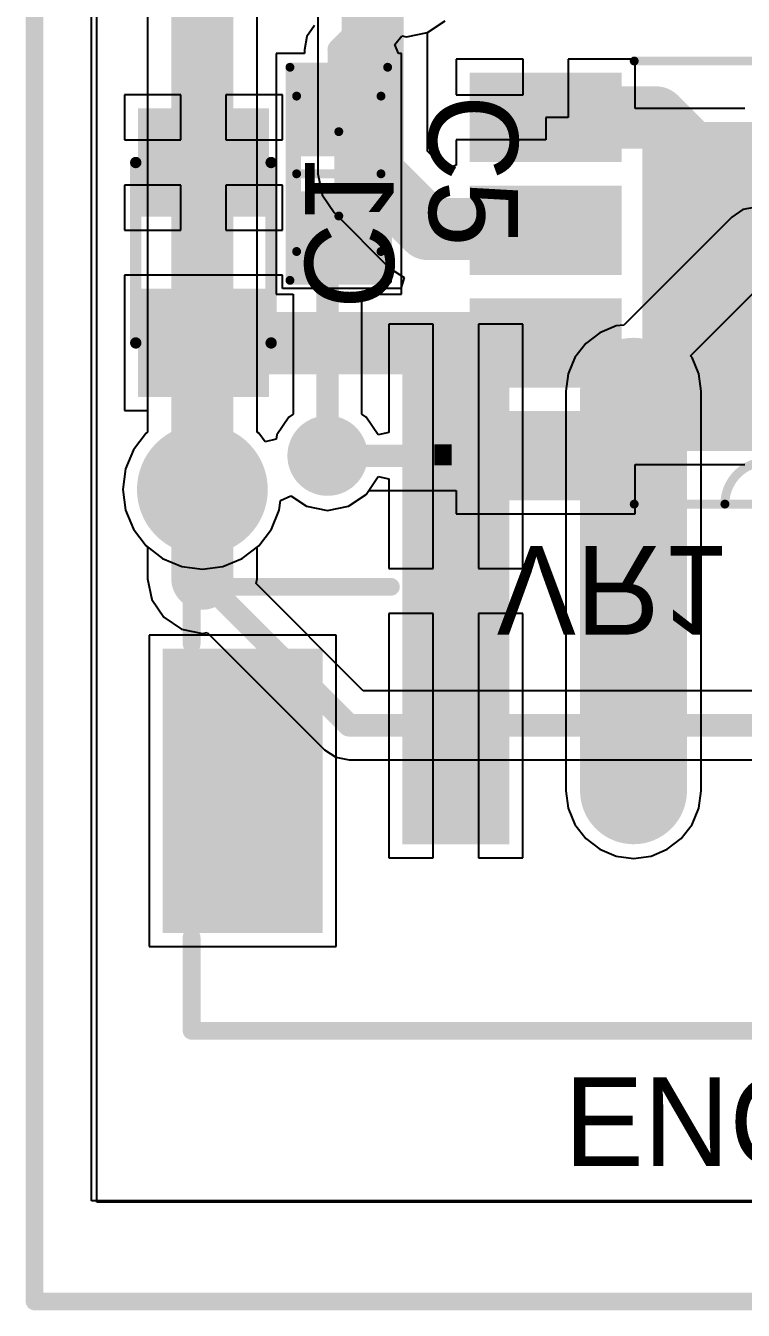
# Model space of a CAD drawing. Header units: millimetres. Extents: x 119.5 to 187.2, y 82 to 144.9.
# Drawn here: x 122.59 to 130.66, y 82.07 to 96.54 of the extents above; entities that cross this region are included whole.
import ezdxf

# ---------------------------------------------------------------- set-up
doc = ezdxf.new("R2010")
doc.units = ezdxf.units.MM
for name, color, linetype in [('BottomLayer', 5, 'Continuous'), ('BottomOverlay', 54, 'Continuous'), ('BottomPaste', 16, 'Continuous'), ('BottomSolder', 6, 'Continuous'), ('Mechanical1', 6, 'Continuous'), ('Mechanical13', 56, 'Continuous'), ('Mechanical15', 56, 'Continuous'), ('MultiLayer', 9, 'Continuous'), ('TopLayer', 1, 'Continuous'), ('TopOverlay', 2, 'Continuous'), ('TopPaste', 8, 'Continuous'), ('TopSolder', 216, 'Continuous'), ('ViaHoleLayer', 16, 'Continuous')]:
    doc.layers.add(name, color=color, linetype=linetype)

msp = doc.modelspace()

# ---------------------------------------------------------------- linework, layer by layer
at = {"layer": 'BottomLayer'}
for p, q in [((123.386, 83.287), (123.386, 120.891)), ((125.876, 97.028), (125.876, 94.869)), ((127.109, 96.459), (127.308, 96.593)), ((127.108, 95.124), (127.108, 96.459)), ((127.108, 96.459), (127.109, 96.459)), ((128.186, 96.159), (127.433, 96.159)), ((127.433, 96.159), (127.433, 95.758)), ((128.186, 95.758), (128.186, 96.159)), ((129.446, 96.159), (128.694, 96.159)), ((128.694, 96.159), (128.694, 95.504)), ((129.446, 95.604), (129.446, 96.159)), ((124.333, 95.758), (123.698, 95.758)), ((123.698, 95.758), (123.698, 95.25)), ((124.333, 95.25), (124.333, 95.758)), ((125.476, 95.758), (124.841, 95.758)), ((124.841, 95.758), (124.841, 95.25)), ((125.476, 95.25), (125.476, 95.758)), ((127.433, 95.758), (128.186, 95.758)), ((128.694, 95.504), (128.44, 95.504)), ((128.44, 95.504), (128.44, 95.25)), ((130.683, 95.604), (129.446, 95.604)), ((123.698, 95.25), (124.333, 95.25)), ((124.841, 95.25), (125.476, 95.25)), ((128.44, 95.25), (127.433, 95.25)), ((127.433, 95.25), (127.433, 94.965)), ((127.316, 94.916), (127.108, 95.124)), ((127.433, 94.965), (127.316, 94.916)), ((125.876, 94.869), (125.923, 94.633)), ((124.333, 94.742), (123.698, 94.742)), ((123.698, 94.742), (123.698, 94.234)), ((124.333, 94.234), (124.333, 94.742)), ((125.476, 94.742), (124.841, 94.742)), ((124.841, 94.742), (124.841, 94.234)), ((125.476, 94.234), (125.476, 94.742)), ((125.923, 94.633), (126.057, 94.434)), ((126.057, 94.434), (126.679, 93.811)), ((123.698, 94.234), (124.333, 94.234)), ((124.841, 94.234), (125.476, 94.234)), ((126.679, 93.811), (126.679, 93.811)), ((126.679, 93.811), (126.679, 93.811)), ((126.679, 93.811), (126.679, 93.811)), ((126.679, 93.811), (126.679, 93.811)), ((126.679, 93.811), (126.679, 93.811)), ((126.679, 93.811), (126.679, 93.811)), ((126.679, 93.811), (126.679, 93.811)), ((126.679, 93.811), (126.679, 93.811)), ((126.679, 93.811), (126.679, 93.811)), ((126.679, 93.811), (126.679, 93.811)), ((126.679, 93.811), (126.679, 93.811)), ((126.679, 93.811), (126.846, 93.7)), ((125.476, 93.726), (123.698, 93.726)), ((123.698, 93.726), (123.698, 92.202)), ((125.476, 93.578), (125.476, 93.726)), ((126.846, 93.7), (126.809, 93.578)), ((126.809, 93.578), (125.476, 93.578)), ((123.698, 92.202), (123.959, 92.202)), ((123.959, 92.202), (123.959, 91.961)), ((123.941, 91.947), (123.798, 91.761)), ((123.959, 91.961), (123.941, 91.947)), ((123.798, 91.761), (123.709, 91.545)), ((129.446, 91.039), (129.446, 91.594)), ((129.446, 91.594), (130.683, 91.594)), ((123.709, 91.545), (123.678, 91.313)), ((123.678, 91.313), (123.709, 91.081)), ((126.419, 91.259), (126.45, 91.304)), ((126.45, 91.304), (127.433, 91.304)), ((127.433, 91.304), (127.433, 91.039)), ((125.441, 91.081), (125.456, 91.191)), ((125.456, 91.191), (125.571, 91.243)), ((125.571, 91.243), (125.748, 91.125)), ((126.22, 91.125), (126.419, 91.259)), ((123.709, 91.081), (123.798, 90.865)), ((125.352, 90.865), (125.441, 91.081)), ((125.748, 91.125), (125.984, 91.078)), ((125.984, 91.078), (126.22, 91.125)), ((127.433, 91.039), (129.446, 91.039)), ((123.798, 90.865), (123.941, 90.679)), ((125.209, 90.679), (125.352, 90.865)), ((123.941, 90.679), (123.959, 90.665)), ((123.959, 90.665), (123.959, 90.309)), ((125.191, 90.665), (125.209, 90.679)), ((125.191, 90.309), (125.191, 90.665)), ((123.959, 90.309), (124.006, 90.073)), ((125.18, 90.254), (125.191, 90.309)), ((126.387, 89.046), (125.18, 90.254)), ((124.006, 90.073), (124.14, 89.874)), ((124.14, 89.874), (124.339, 89.74)), ((124.339, 89.74), (124.575, 89.693)), ((124.575, 89.693), (124.63, 89.704)), ((124.63, 89.704), (125.951, 88.383)), ((134.297, 89.046), (126.387, 89.046)), ((125.951, 88.383), (125.951, 88.383)), ((125.951, 88.383), (125.951, 88.383)), ((125.951, 88.383), (125.951, 88.383)), ((125.951, 88.383), (125.951, 88.383)), ((125.951, 88.383), (126.077, 88.299)), ((126.077, 88.299), (126.226, 88.27)), ((126.226, 88.27), (134.297, 88.27)), ((144.016, 83.287), (123.386, 83.287))]:
    msp.add_line(p, q, dxfattribs=at)
for points, const_width in [([(126.492, 94.869), (126.492, 97.028)], 0.7), ([(128.778, 95.504), (129.681, 95.504)], 0.7), ([(129.681, 95.504), (131.193, 93.993)], 0.7), ([(126.492, 94.869), (127.114, 94.247)], 0.7), ([(127.114, 94.247), (127.933, 94.247)], 0.7), ([(124.335, 93.089), (124.536, 92.989)], 0.254), ([(124.335, 93.089), (124.575, 92.849)], 0.254), ([(124.575, 90.309), (124.575, 92.849)], 0.7), ([(124.589, 92.962), (128.187, 92.962)], 0.7), ([(124.536, 92.989), (124.589, 92.962)], 0.254), ([(125.984, 91.692), (128.187, 91.692)], 0.254), ([(124.575, 90.309), (126.226, 88.658)], 0.254), ([(126.226, 88.658), (135.001, 88.658)], 0.254)]:
    msp.add_lwpolyline(points, dxfattribs=dict(at, const_width=const_width))
for points, const_width in [([(128.603, 95.504, 1), (128.953, 95.504, 1)], 0.35), ([(129.506, 95.504, 1), (129.856, 95.504, 1)], 0.35), ([(129.506, 95.504, 1), (129.856, 95.504, 1)], 0.35), ([(126.317, 94.869, 1), (126.667, 94.869, 1)], 0.35), ([(126.317, 94.869, 1), (126.667, 94.869, 1)], 0.35), ([(126.939, 94.247, 1), (127.289, 94.247, 1)], 0.35), ([(126.939, 94.247, 1), (127.289, 94.247, 1)], 0.35), ([(127.758, 94.247, 1), (128.108, 94.247, 1)], 0.35), ([(124.271, 93.089, 1), (124.398, 93.089, 1)], 0.127), ([(124.271, 93.089, 1), (124.398, 93.089, 1)], 0.127), ([(124.4, 92.849, 1), (124.75, 92.849, 1)], 0.35), ([(124.414, 92.962, 1), (124.764, 92.962, 1)], 0.35), ([(128.012, 92.962, 1), (128.362, 92.962, 1)], 0.35), ([(124.472, 92.989, 1), (124.599, 92.989, 1)], 0.127), ([(124.472, 92.989, 1), (124.599, 92.989, 1)], 0.127), ([(124.525, 92.962, 1), (124.652, 92.962, 1)], 0.127), ([(124.512, 92.849, 1), (124.639, 92.849, 1)], 0.127), ([(125.809, 91.694, 1), (126.159, 91.694, 1)], 0.35), ([(124.258, 91.313, 1), (124.893, 91.313, 1)], 0.635), ([(125.921, 91.692, 1), (126.047, 91.692, 1)], 0.127), ([(128.124, 91.692, 1), (128.251, 91.692, 1)], 0.127), ([(124.4, 90.309, 1), (124.75, 90.309, 1)], 0.35), ([(124.512, 90.309, 1), (124.639, 90.309, 1)], 0.127), ([(126.163, 88.658, 1), (126.29, 88.658, 1)], 0.127), ([(126.163, 88.658, 1), (126.29, 88.658, 1)], 0.127)]:
    msp.add_lwpolyline(points, format="xyb", close=True, dxfattribs=dict(at, const_width=const_width))
for points in [[(127.687, 95.103), (129.192, 95.103), (127.687, 95.905), (129.192, 95.905)], [(123.952, 95.504), (123.952, 94.488), (125.222, 95.504), (125.222, 94.488)], [(129.631, 91.848), (132.243, 91.848), (129.631, 95.35), (132.243, 95.35)], [(127.687, 93.833), (129.192, 93.833), (127.687, 94.635), (129.192, 94.635)], [(123.952, 93.472), (123.952, 92.456), (125.222, 93.472), (125.222, 92.456)], [(127.687, 92.563), (129.192, 92.563), (127.687, 93.365), (129.192, 93.365)], [(127.687, 91.293), (129.192, 91.293), (127.687, 92.095), (129.192, 92.095)]]:
    msp.add_solid(points, dxfattribs=at)
at = {"layer": 'BottomOverlay'}
for points, const_width in [([(129.437, 96.139), (132.437, 96.139)], 0.1), ([(123.825, 92.964), (123.825, 94.996)], 0.127), ([(125.349, 92.964), (125.349, 94.996)], 0.127), ([(129.437, 91.149), (132.437, 91.149)], 0.1)]:
    msp.add_lwpolyline(points, dxfattribs=dict(at, const_width=const_width))
for points, const_width in [([(129.412, 96.139, 1), (129.462, 96.139, 1)], 0.05), ([(123.793, 94.996, 1), (123.857, 94.996, 1)], 0.0635), ([(125.317, 94.996, 1), (125.381, 94.996, 1)], 0.0635), ([(123.793, 92.964, 1), (123.857, 92.964, 1)], 0.0635), ([(125.317, 92.964, 1), (125.381, 92.964, 1)], 0.0635), ([(129.412, 91.149, 1), (129.462, 91.149, 1)], 0.05), ([(130.433, 91.149, 1), (130.483, 91.149, 1)], 0.05)]:
    msp.add_lwpolyline(points, format="xyb", close=True, dxfattribs=dict(at, const_width=const_width))
at = {"layer": 'BottomOverlay', "const_width": 0.1}
msp.add_lwpolyline([(130.458, 91.149, -1), (131.416, 91.149)], format="xyb", dxfattribs=at)
at = {"layer": 'BottomPaste'}
for points in [[(127.687, 95.103), (129.192, 95.103), (127.687, 95.905), (129.192, 95.905)], [(123.952, 95.504), (123.952, 94.488), (125.222, 95.504), (125.222, 94.488)], [(129.631, 91.848), (132.243, 91.848), (129.631, 95.35), (132.243, 95.35)], [(127.687, 93.833), (129.192, 93.833), (127.687, 94.635), (129.192, 94.635)], [(123.952, 93.472), (123.952, 92.456), (125.222, 93.472), (125.222, 92.456)], [(127.687, 92.563), (129.192, 92.563), (127.687, 93.365), (129.192, 93.365)], [(127.687, 91.293), (129.192, 91.293), (127.687, 92.095), (129.192, 92.095)]]:
    msp.add_solid(points, dxfattribs=at)
at = {"layer": 'BottomSolder'}
for points, const_width in [([(124.207, 91.313, 1), (124.943, 91.313, 1)], 0.737), ([(125.758, 91.694, 1), (126.21, 91.694, 1)], 0.452)]:
    msp.add_lwpolyline(points, format="xyb", close=True, dxfattribs=dict(at, const_width=const_width))
for points in [[(127.585, 95.001), (129.294, 95.001), (127.585, 96.007), (129.294, 96.007)], [(123.85, 95.606), (123.85, 94.386), (125.324, 95.606), (125.324, 94.386)], [(129.529, 91.746), (132.345, 91.746), (129.529, 95.452), (132.345, 95.452)], [(127.585, 93.731), (129.294, 93.731), (127.585, 94.737), (129.294, 94.737)], [(123.85, 93.574), (123.85, 92.354), (125.324, 93.574), (125.324, 92.354)], [(127.585, 92.461), (129.294, 92.461), (127.585, 93.467), (129.294, 93.467)], [(127.585, 91.191), (129.294, 91.191), (127.585, 92.197), (129.294, 92.197)]]:
    msp.add_solid(points, dxfattribs=at)
at = {"layer": 'Mechanical1', "const_width": 0.2}
for points in [[(122.686, 82.169), (122.686, 137.287)], [(122.686, 82.169), (144.686, 82.169)]]:
    msp.add_lwpolyline(points, dxfattribs=at)
at = {"layer": 'Mechanical1', "const_width": 0.1}
msp.add_lwpolyline([(122.636, 82.169, 1), (122.736, 82.169, 1)], format="xyb", close=True, dxfattribs=at)
msp.add_lwpolyline([(122.636, 82.169, 1), (122.736, 82.169, 1)], format="xyb", close=True, dxfattribs=at)
at = {"layer": 'Mechanical13', "const_width": 0.1}
for points in [[(125.636, 95.744), (126.586, 95.744)], [(125.636, 93.994), (125.636, 95.744)], [(126.586, 93.994), (126.586, 95.744)], [(125.636, 93.994), (126.586, 93.994)]]:
    msp.add_lwpolyline(points, dxfattribs=at)
at = {"layer": 'Mechanical13', "const_width": 0.05}
for points in [[(125.611, 95.744, 1), (125.661, 95.744, 1)], [(125.611, 95.744, 1), (125.661, 95.744, 1)], [(126.561, 95.744, 1), (126.611, 95.744, 1)], [(126.561, 95.744, 1), (126.611, 95.744, 1)], [(125.611, 93.994, 1), (125.661, 93.994, 1)], [(125.611, 93.994, 1), (125.661, 93.994, 1)], [(126.561, 93.994, 1), (126.611, 93.994, 1)], [(126.561, 93.994, 1), (126.611, 93.994, 1)]]:
    msp.add_lwpolyline(points, format="xyb", close=True, dxfattribs=at)
at = {"layer": 'Mechanical15', "const_width": 0.1}
for points in [[(125.561, 96.069), (126.661, 96.069)], [(125.561, 93.669), (125.561, 96.069)], [(126.661, 93.669), (126.661, 96.069)], [(126.111, 94.394), (126.111, 95.344)], [(125.636, 94.869), (126.586, 94.869)], [(125.561, 93.669), (126.661, 93.669)]]:
    msp.add_lwpolyline(points, dxfattribs=at)
at = {"layer": 'Mechanical15', "const_width": 0.05}
for points in [[(125.536, 96.069, 1), (125.586, 96.069, 1)], [(125.536, 96.069, 1), (125.586, 96.069, 1)], [(126.636, 96.069, 1), (126.686, 96.069, 1)], [(126.636, 96.069, 1), (126.686, 96.069, 1)], [(126.086, 95.344, 1), (126.136, 95.344, 1)], [(125.611, 94.869, 1), (125.661, 94.869, 1)], [(126.561, 94.869, 1), (126.611, 94.869, 1)], [(126.086, 94.394, 1), (126.136, 94.394, 1)], [(125.536, 93.669, 1), (125.586, 93.669, 1)], [(125.536, 93.669, 1), (125.586, 93.669, 1)], [(126.636, 93.669, 1), (126.686, 93.669, 1)], [(126.636, 93.669, 1), (126.686, 93.669, 1)]]:
    msp.add_lwpolyline(points, format="xyb", close=True, dxfattribs=at)
at = {"layer": 'MultiLayer'}
for points, const_width in [([(125.809, 91.694, 1), (126.159, 91.694, 1)], 0.35), ([(124.258, 91.313, 1), (124.893, 91.313, 1)], 0.635)]:
    msp.add_lwpolyline(points, format="xyb", close=True, dxfattribs=dict(at, const_width=const_width))
at = {"layer": 'TopLayer'}
for p, q in [((123.326, 83.302), (123.326, 121.073)), ((123.959, 97.397), (123.959, 91.961)), ((125.191, 91.961), (125.191, 97.142)), ((125.836, 96.541), (125.752, 96.415)), ((127.109, 96.459), (127.308, 96.593)), ((125.752, 96.415), (125.723, 96.266)), ((126.741, 96.324), (126.822, 96.422)), ((126.822, 96.422), (126.873, 96.412)), ((126.873, 96.412), (127.109, 96.459)), ((125.723, 96.223), (125.407, 96.223)), ((125.407, 96.223), (125.407, 94.915)), ((125.723, 96.266), (125.723, 96.223)), ((126.783, 96.223), (126.741, 96.324)), ((126.815, 96.223), (126.783, 96.223)), ((126.815, 94.915), (126.815, 96.223)), ((125.407, 94.915), (125.407, 94.915)), ((125.407, 94.915), (125.407, 94.823)), ((126.815, 94.823), (126.815, 94.915)), ((126.815, 94.915), (126.815, 94.915)), ((125.407, 94.823), (125.407, 94.823)), ((125.407, 94.823), (125.407, 93.515)), ((126.815, 93.515), (126.815, 94.823)), ((126.815, 94.823), (126.815, 94.823)), ((126.815, 94.823), (126.815, 94.823)), ((126.815, 94.823), (126.815, 94.823)), ((130.81, 94.495), (130.661, 94.466)), ((130.535, 94.382), (129.32, 93.166)), ((130.661, 94.466), (130.535, 94.382)), ((130.072, 92.82), (130.971, 93.719)), ((125.407, 93.515), (125.596, 93.515)), ((125.596, 93.515), (125.596, 92.161)), ((126.372, 92.161), (126.372, 93.515)), ((126.372, 93.515), (126.815, 93.515)), ((127.175, 93.174), (126.675, 93.174)), ((126.675, 93.174), (126.675, 91.954)), ((127.175, 90.424), (127.175, 93.174)), ((128.183, 93.174), (127.683, 93.174)), ((127.683, 93.174), (127.683, 90.424)), ((128.183, 90.424), (128.183, 93.174)), ((129.049, 93.079), (128.891, 92.958)), ((129.232, 93.155), (129.049, 93.079)), ((129.32, 93.166), (129.232, 93.155)), ((128.891, 92.958), (128.77, 92.8)), ((128.77, 92.8), (128.694, 92.617)), ((130.088, 92.8), (130.072, 92.82)), ((130.164, 92.617), (130.088, 92.8)), ((128.694, 92.617), (128.668, 92.42)), ((130.19, 92.42), (130.164, 92.617)), ((128.668, 92.42), (128.668, 87.92)), ((130.19, 87.92), (130.19, 92.42)), ((125.549, 92.129), (125.415, 91.93)), ((125.596, 92.161), (125.549, 92.129)), ((126.419, 92.129), (126.372, 92.161)), ((126.553, 91.93), (126.419, 92.129)), ((123.941, 91.947), (123.798, 91.761)), ((123.959, 91.961), (123.941, 91.947)), ((125.209, 91.947), (125.191, 91.961)), ((125.282, 91.852), (125.209, 91.947)), ((125.405, 91.881), (125.282, 91.852)), ((125.415, 91.93), (125.405, 91.881)), ((126.675, 91.954), (126.553, 91.93)), ((123.798, 91.761), (123.709, 91.545)), ((123.709, 91.545), (123.678, 91.313)), ((126.419, 91.259), (126.553, 91.458)), ((126.553, 91.458), (126.675, 91.434)), ((123.678, 91.313), (123.709, 91.081)), ((126.675, 91.434), (126.675, 90.424)), ((125.441, 91.081), (125.456, 91.191)), ((125.456, 91.191), (125.571, 91.243)), ((125.571, 91.243), (125.748, 91.125)), ((126.22, 91.125), (126.419, 91.259)), ((123.709, 91.081), (123.798, 90.865)), ((125.352, 90.865), (125.441, 91.081)), ((125.748, 91.125), (125.984, 91.078)), ((125.984, 91.078), (126.22, 91.125)), ((123.798, 90.865), (123.941, 90.679)), ((125.209, 90.679), (125.352, 90.865)), ((123.941, 90.679), (124.127, 90.536)), ((125.023, 90.536), (125.209, 90.679)), ((124.127, 90.536), (124.343, 90.447)), ((124.343, 90.447), (124.575, 90.416)), ((124.575, 90.416), (124.807, 90.447)), ((124.807, 90.447), (125.023, 90.536)), ((126.675, 90.424), (127.175, 90.424)), ((127.683, 90.424), (128.183, 90.424)), ((127.175, 89.916), (126.675, 89.916)), ((126.675, 89.916), (126.675, 87.166)), ((127.175, 87.166), (127.175, 89.916)), ((128.183, 89.916), (127.683, 89.916)), ((127.683, 89.916), (127.683, 87.166)), ((128.183, 87.166), (128.183, 89.916)), ((126.083, 89.674), (123.975, 89.674)), ((123.975, 89.674), (123.975, 86.166)), ((126.083, 86.166), (126.083, 89.674)), ((128.668, 87.92), (128.694, 87.723)), ((130.164, 87.723), (130.19, 87.92)), ((128.694, 87.723), (128.77, 87.54)), ((130.088, 87.54), (130.164, 87.723)), ((128.77, 87.54), (128.891, 87.382)), ((129.967, 87.382), (130.088, 87.54)), ((128.891, 87.382), (129.049, 87.261)), ((129.049, 87.261), (129.232, 87.185)), ((129.626, 87.185), (129.809, 87.261)), ((129.809, 87.261), (129.967, 87.382)), ((126.675, 87.166), (127.175, 87.166)), ((127.683, 87.166), (128.183, 87.166)), ((129.232, 87.185), (129.429, 87.159)), ((129.429, 87.159), (129.626, 87.185)), ((123.975, 86.166), (126.083, 86.166)), ((143.956, 83.302), (123.326, 83.302))]:
    msp.add_line(p, q, dxfattribs=at)
for points, const_width in [([(124.575, 91.313), (124.575, 97.397)], 0.7), ([(126.111, 96.266), (126.873, 97.028)], 0.254), ([(126.111, 95.569), (126.111, 96.266)], 0.254), ([(125.984, 91.692), (125.984, 94.169)], 0.254), ([(129.429, 92.726), (130.81, 94.107)], 0.254), ([(129.429, 92.42), (129.429, 87.92)], 1), ([(129.429, 90.17), (129.429, 92.726)], 0.254)]:
    msp.add_lwpolyline(points, dxfattribs=dict(at, const_width=const_width))
for points, const_width in [([(126.047, 96.266, 1), (126.175, 96.266, 1)], 0.127), ([(126.047, 96.266, 1), (126.175, 96.266, 1)], 0.127), ([(126.047, 95.569, 1), (126.175, 95.569, 1)], 0.127), ([(125.921, 94.169, 1), (126.047, 94.169, 1)], 0.127), ([(129.179, 92.42, 1), (129.679, 92.42, 1)], 0.5), ([(129.366, 92.726, 1), (129.493, 92.726, 1)], 0.127), ([(129.366, 92.726, 1), (129.493, 92.726, 1)], 0.127), ([(125.809, 91.694, 1), (126.159, 91.694, 1)], 0.35), ([(124.258, 91.313, 1), (124.893, 91.313, 1)], 0.635), ([(125.921, 91.692, 1), (126.047, 91.692, 1)], 0.127), ([(124.4, 91.313, 1), (124.75, 91.313, 1)], 0.35), ([(129.366, 90.17, 1), (129.493, 90.17, 1)], 0.127), ([(129.179, 87.92, 1), (129.679, 87.92, 1)], 0.5)]:
    msp.add_lwpolyline(points, format="xyb", close=True, dxfattribs=dict(at, const_width=const_width))
for points in [[(125.661, 95.169), (126.561, 95.169), (125.661, 95.969), (126.561, 95.969)], [(125.661, 93.769), (126.561, 93.769), (125.661, 94.569), (126.561, 94.569)], [(126.929, 87.42), (127.929, 87.42), (126.929, 92.92), (127.929, 92.92)], [(124.229, 86.42), (125.829, 86.42), (124.229, 89.42), (125.829, 89.42)]]:
    msp.add_solid(points, dxfattribs=at)
at = {"layer": 'TopOverlay', "const_width": 0.2}
for points in [[(124.454, 89.572), (124.454, 90.217)], [(124.454, 90.217), (126.189, 90.217)], [(126.189, 90.217), (126.697, 90.217)], [(124.454, 85.217), (124.454, 86.27)], [(124.454, 85.217), (136.404, 85.217)]]:
    msp.add_lwpolyline(points, dxfattribs=at)
at = {"layer": 'TopOverlay', "const_width": 0.1}
for points in [[(124.404, 90.217, 1), (124.504, 90.217, 1)], [(124.404, 90.217, 1), (124.504, 90.217, 1)], [(126.139, 90.217, 1), (126.239, 90.217, 1)], [(126.139, 90.217, 1), (126.239, 90.217, 1)], [(126.647, 90.217, 1), (126.747, 90.217, 1)], [(124.404, 89.572, 1), (124.504, 89.572, 1)], [(124.404, 86.27, 1), (124.504, 86.27, 1)], [(124.404, 85.217, 1), (124.504, 85.217, 1)], [(124.404, 85.217, 1), (124.504, 85.217, 1)]]:
    msp.add_lwpolyline(points, format="xyb", close=True, dxfattribs=at)
at = {"layer": 'TopPaste', "const_width": 1}
msp.add_lwpolyline([(129.429, 92.42), (129.429, 87.92)], dxfattribs=at)
at = {"layer": 'TopPaste', "const_width": 0.5}
for points in [[(129.179, 92.42, 1), (129.679, 92.42, 1)], [(129.179, 87.92, 1), (129.679, 87.92, 1)]]:
    msp.add_lwpolyline(points, format="xyb", close=True, dxfattribs=at)
at = {"layer": 'TopPaste'}
for points in [[(125.661, 95.169), (126.561, 95.169), (125.661, 95.969), (126.561, 95.969)], [(125.661, 93.769), (126.561, 93.769), (125.661, 94.569), (126.561, 94.569)], [(126.929, 87.42), (127.929, 87.42), (126.929, 92.92), (127.929, 92.92)], [(124.229, 86.42), (125.829, 86.42), (124.229, 89.42), (125.829, 89.42)]]:
    msp.add_solid(points, dxfattribs=at)
at = {"layer": 'TopSolder', "const_width": 1.203}
msp.add_lwpolyline([(129.429, 92.42), (129.429, 87.92)], dxfattribs=at)
at = {"layer": 'TopSolder'}
for points, const_width in [([(129.128, 92.42, 1), (129.73, 92.42, 1)], 0.602), ([(124.207, 91.313, 1), (124.943, 91.313, 1)], 0.737), ([(125.758, 91.694, 1), (126.21, 91.694, 1)], 0.452), ([(129.128, 87.92, 1), (129.73, 87.92, 1)], 0.602)]:
    msp.add_lwpolyline(points, format="xyb", close=True, dxfattribs=dict(at, const_width=const_width))
for points in [[(125.559, 95.067), (126.663, 95.067), (125.559, 96.071), (126.663, 96.071)], [(125.559, 93.667), (126.663, 93.667), (125.559, 94.671), (126.663, 94.671)], [(126.827, 87.318), (128.031, 87.318), (126.827, 93.022), (128.031, 93.022)], [(124.127, 86.318), (125.931, 86.318), (124.127, 89.522), (125.931, 89.522)]]:
    msp.add_solid(points, dxfattribs=at)
at = {"layer": 'ViaHoleLayer'}
for points, const_width in [([(125.859, 91.694, 1), (126.109, 91.694, 1)], 0.25), ([(124.397, 91.313, 1), (124.753, 91.313, 1)], 0.356)]:
    msp.add_lwpolyline(points, format="xyb", close=True, dxfattribs=dict(at, const_width=const_width))

# ---------------------------------------------------------------- texts
at = {"layer": 'BottomOverlay', "text_generation_flag": 2}
for s, height, rotation, p in [('C1', 1, 270, (125.73, 93.345)), ('.', 1.524, 180, (127, 91.821)), ('VR1', 1, 180, (127.889, 90.678))]:
    msp.add_text(s, height=height, rotation=rotation, dxfattribs=at).set_placement(p)
at = {"layer": 'TopOverlay'}
msp.add_text('C5', height=1, rotation=270, dxfattribs=at).set_placement((127.127, 95.758))
msp.add_text('ENC_A', height=1, dxfattribs=at).set_placement((128.651, 83.693))

doc.saveas('drawing.dxf')
